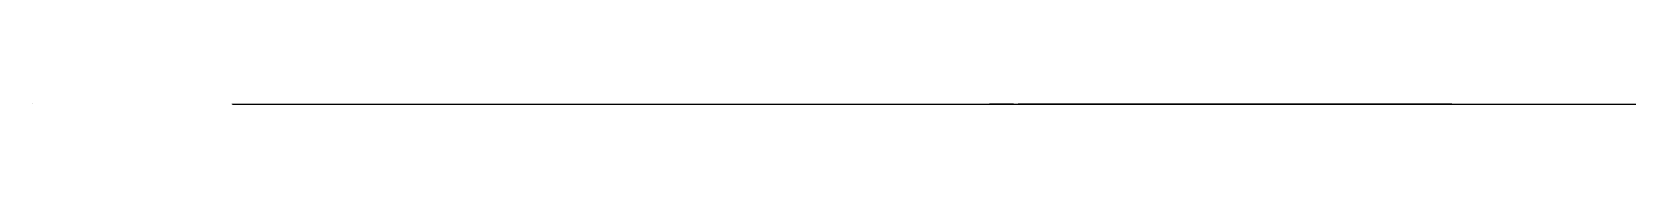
# Model space of a CAD drawing. Header units: metres. Extents: x -1 to 72750024, y 3999 to 4800.
# Drawn here: x 31950003 to 32350000, y 4479 to 4620 of the extents above; entities that cross this region are included whole.
import ezdxf

# ---------------------------------------------------------------- set-up
doc = ezdxf.new("R2010")
doc.units = ezdxf.units.M

msp = doc.modelspace()

# ---------------------------------------------------------------- linework, layer by layer
at = {"color": 7}
for p, q in [((31950003.013, 4620), (31950024.105, 4620)), ((31950003.013, 4620), (31950003.013, 4601.921)), ((31950024.105, 4601.921), (31950003.013, 4601.921)), ((31950006.026, 4613.974), (31950021.092, 4613.974)), ((31950024.105, 4620), (31950024.105, 4601.921)), ((32000000, 4620), (31999998.795, 4620)), ((32000000, 4592), (31999998.795, 4592)), ((32000000, 4564), (31999998.795, 4564)), ((32000000, 4536), (31999998.795, 4536)), ((32000000, 4508), (31999998.795, 4508)), ((32000000, 4480), (31999998.795, 4480)), ((32000000, 4614.4), (31999999.247, 4614.4)), ((32000000, 4608.8), (31999999.247, 4608.8)), ((32000000, 4603.2), (31999999.247, 4603.2)), ((32000000, 4597.6), (31999999.247, 4597.6)), ((32000000, 4586.4), (31999999.247, 4586.4)), ((32000000, 4580.8), (31999999.247, 4580.8)), ((32000000, 4575.2), (31999999.247, 4575.2)), ((32000000, 4569.6), (31999999.247, 4569.6)), ((32000000, 4558.4), (31999999.247, 4558.4)), ((32000000, 4552.8), (31999999.247, 4552.8)), ((32000000, 4547.2), (31999999.247, 4547.2)), ((32000000, 4541.6), (31999999.247, 4541.6)), ((32000000, 4530.4), (31999999.247, 4530.4)), ((32000000, 4524.8), (31999999.247, 4524.8)), ((32000000, 4519.2), (31999999.247, 4519.2)), ((32000000, 4513.6), (31999999.247, 4513.6)), ((32000000, 4502.4), (31999999.247, 4502.4)), ((32000000, 4496.8), (31999999.247, 4496.8)), ((32000000, 4491.2), (31999999.247, 4491.2)), ((32000000, 4485.6), (31999999.247, 4485.6)), ((32000000, 4480), (32000000, 4620)), ((32000000, 4480), (32350000, 4480)), ((32000000, 4480), (32000000, 4478.795)), ((32010000.001, 4480), (32010000.001, 4479.247)), ((32020000.002, 4480), (32020000.002, 4479.247)), ((32030000.003, 4480), (32030000.003, 4479.247)), ((32040000.003, 4480), (32040000.003, 4479.247)), ((32050000.001, 4480), (32050000.001, 4478.795)), ((32059999.998, 4480), (32059999.998, 4479.247)), ((32069999.996, 4480), (32069999.996, 4479.247)), ((32079999.993, 4480), (32079999.993, 4479.247)), ((32089999.991, 4480), (32089999.991, 4479.247)), ((32100000.002, 4480), (32100000.002, 4478.795)), ((32110000.006, 4480), (32110000.006, 4479.247)), ((32120000.01, 4480), (32120000.01, 4479.247)), ((32130000.015, 4480), (32130000.015, 4479.247)), ((32140000.019, 4480), (32140000.019, 4479.247)), ((32149999.996, 4480), (32149999.996, 4478.795)), ((32160000, 4480), (32160000, 4479.247)), ((32170000.005, 4480), (32170000.005, 4479.247)), ((32180000.009, 4480), (32180000.009, 4479.247)), ((32190000.013, 4480), (32190000.013, 4479.247)), ((32200000.004, 4480), (32200000.004, 4478.795)), ((32210000.008, 4480), (32210000.008, 4479.247)), ((32220000.012, 4480), (32220000.012, 4479.247)), ((32230000.003, 4480), (32230000.003, 4479.247)), ((32239999.994, 4480), (32239999.994, 4479.247)), ((32250000.012, 4480), (32250000.012, 4478.795)), ((32260000.002, 4480), (32260000.002, 4479.247)), ((32269999.993, 4480), (32269999.993, 4479.247)), ((32279999.984, 4480), (32279999.984, 4479.247)), ((32289999.975, 4480), (32289999.975, 4479.247)), ((32299999.992, 4480), (32299999.992, 4478.795)), ((32309999.983, 4480), (32309999.983, 4479.247)), ((32319999.974, 4480), (32319999.974, 4479.247)), ((32329999.964, 4480), (32329999.964, 4479.247)), ((32339999.955, 4480), (32339999.955, 4479.247)), ((32350000, 4480), (32350000, 4478.795))]:
    msp.add_line(p, q, dxfattribs=at)
at = {"color": 4}
for p, q in [((31950006.026, 4609.454), (31950021.092, 4609.454)), ((32029123.029, 4493.972), (32029535.18, 4490.656)), ((32029535.18, 4490.656), (32030291.539, 4490.698)), ((32030291.539, 4490.698), (32031835.641, 4491.091)), ((32031835.641, 4491.091), (32032714.801, 4489.948)), ((32032714.801, 4489.948), (32033108.559, 4490.047)), ((32033108.559, 4490.047), (32034772.469, 4490.321)), ((32034772.469, 4490.321), (32034810.09, 4490.341)), ((32034810.09, 4490.341), (32035017.629, 4490.353)), ((32035017.629, 4490.353), (32035061.359, 4491.282)), ((32035061.359, 4491.282), (32035269.77, 4490.46)), ((32035269.77, 4490.46), (32035896.75, 4490.329)), ((32035896.75, 4490.329), (32036399.84, 4490.844)), ((32036399.84, 4490.844), (32037373.859, 4491.378)), ((32037373.859, 4491.378), (32037744.641, 4490.468)), ((32037744.641, 4490.468), (32037826.031, 4491.227)), ((32037826.031, 4491.227), (32038190.531, 4491.529)), ((32038190.531, 4491.529), (32038389.578, 4491.052)), ((32038389.578, 4491.052), (32038403.559, 4490.569)), ((32038403.559, 4490.569), (32038489.609, 4491.071)), ((32038489.609, 4491.071), (32038846.422, 4491.634)), ((32038846.422, 4491.634), (32039040.379, 4491.41)), ((32039040.379, 4491.41), (32039299.371, 4491.547)), ((32039299.371, 4491.547), (32039802.66, 4489.788)), ((32039802.66, 4489.788), (32040044.871, 4489.971)), ((32040044.871, 4489.971), (32040138.449, 4490.523)), ((32040138.449, 4490.523), (32040203.578, 4490.057)), ((32040203.578, 4490.057), (32040255.051, 4490.64)), ((32040255.051, 4490.64), (32040274.211, 4490.692)), ((32040274.211, 4490.692), (32040284.891, 4490.45)), ((32040284.891, 4490.45), (32040428.781, 4490.228)), ((32040428.781, 4490.228), (32040823.352, 4490.206)), ((32040823.352, 4490.206), (32041033.23, 4490.125)), ((32041033.23, 4490.125), (32041408.059, 4490.751)), ((32041408.059, 4490.751), (32041673.961, 4491.036)), ((32041673.961, 4491.036), (32042972.559, 4490.332)), ((32042972.559, 4490.332), (32043071.27, 4490.923)), ((32043071.27, 4490.923), (32043600.289, 4490.455)), ((32043600.289, 4490.455), (32043607.23, 4491.083)), ((32043607.23, 4491.083), (32043645.34, 4490.826)), ((32043645.34, 4490.826), (32043688.109, 4490.321)), ((32043688.109, 4490.321), (32043784.82, 4490.067)), ((32043784.82, 4490.067), (32043812.699, 4490.184)), ((32043812.699, 4490.184), (32043840.891, 4489.989)), ((32043840.891, 4489.989), (32043948.711, 4490.747)), ((32043948.711, 4490.747), (32043960.109, 4490.089)), ((32043960.109, 4490.089), (32043963.512, 4489.944)), ((32043963.512, 4489.944), (32044215.281, 4490.18)), ((32044215.281, 4490.18), (32044278.379, 4490.927)), ((32044278.379, 4490.927), (32044598.57, 4490.848)), ((32044598.57, 4490.848), (32044695.129, 4490.168)), ((32044695.129, 4490.168), (32046090.801, 4490.235)), ((32046090.801, 4490.235), (32047635.66, 4490.45)), ((32047635.66, 4490.45), (32048765.75, 4490.182)), ((32048765.75, 4490.182), (32049485.18, 4490.506)), ((32049485.18, 4490.506), (32050159.961, 4490.768)), ((32050159.961, 4490.768), (32050347.602, 4490.378)), ((32050347.602, 4490.378), (32051070.98, 4490.549)), ((32051070.98, 4490.549), (32051520.59, 4490.572)), ((32051520.59, 4490.572), (32051599.129, 4490.592)), ((32051599.129, 4490.592), (32051647.738, 4491.127)), ((32051647.738, 4491.127), (32052068.211, 4490.96)), ((32052068.211, 4490.96), (32052121.238, 4490.478)), ((32052121.238, 4490.478), (32052264.238, 4490.479)), ((32052264.238, 4490.479), (32052488.02, 4490.811)), ((32052488.02, 4490.811), (32052678.672, 4490.741)), ((32052678.672, 4490.741), (32052761.488, 4490.705)), ((32052761.488, 4490.705), (32052940.449, 4490.504)), ((32052940.449, 4490.504), (32053049.84, 4490.745)), ((32053049.84, 4490.745), (32053521.441, 4490.661)), ((32053521.441, 4490.661), (32053780.051, 4490.282)), ((32053780.051, 4490.282), (32053861.539, 4490.767)), ((32053861.539, 4490.767), (32054018.359, 4490.698)), ((32054018.359, 4490.698), (32054274.75, 4490.78)), ((32054274.75, 4490.78), (32054508.891, 4491.189)), ((32054508.891, 4491.189), (32054516.09, 4491.035)), ((32054516.09, 4491.035), (32054553.922, 4491.093)), ((32054553.922, 4491.093), (32054605.859, 4491.099)), ((32054605.859, 4491.099), (32054612.781, 4490.104)), ((32054612.781, 4490.104), (32054627.488, 4491.053)), ((32054627.488, 4491.053), (32054762.461, 4491.042)), ((32054762.461, 4491.042), (32054769.281, 4489.881)), ((32054769.281, 4489.881), (32055033.43, 4490.549)), ((32055033.43, 4490.549), (32055229.66, 4490.117)), ((32055229.66, 4490.117), (32055536.078, 4489.818)), ((32055536.078, 4489.818), (32056146.52, 4490.795)), ((32056146.52, 4490.795), (32056620.398, 4490.853)), ((32056620.398, 4490.853), (32056715.27, 4491.305)), ((32056715.27, 4491.305), (32056944.859, 4489.574)), ((32056944.859, 4489.574), (32057143.73, 4489.683)), ((32057143.73, 4489.683), (32057447.352, 4489.821)), ((32057447.352, 4489.821), (32057591.309, 4490.716)), ((32057591.309, 4490.716), (32057736.699, 4489.884)), ((32057736.699, 4489.884), (32057976.738, 4489.849)), ((32057976.738, 4489.849), (32058319.711, 4490.252)), ((32058319.711, 4490.252), (32058362.891, 4491.331)), ((32058362.891, 4491.331), (32058525.949, 4489.851)), ((32058525.949, 4489.851), (32058896.691, 4490.739)), ((32058896.691, 4490.739), (32059586.129, 4490.655)), ((32059586.129, 4490.655), (32059764.461, 4490.258)), ((32059764.461, 4490.258), (32060017.449, 4490.583)), ((32060017.449, 4490.583), (32060130.789, 4490.533)), ((32060130.789, 4490.533), (32060353.09, 4490.34)), ((32060353.09, 4490.34), (32060542.93, 4490.562)), ((32060542.93, 4490.562), (32061350.391, 4489.23)), ((32061350.391, 4489.23), (32061666.859, 4489.41)), ((32061666.859, 4489.41), (32061790.102, 4489.46)), ((32061790.102, 4489.46), (32063039.551, 4490.649)), ((32063039.551, 4490.649), (32063067.93, 4488.889)), ((32063067.93, 4488.889), (32063439.781, 4489.099)), ((32063439.781, 4489.099), (32063813.352, 4488.961)), ((32063813.352, 4488.961), (32064283.641, 4489.79)), ((32064283.641, 4489.79), (32064434.73, 4489.329)), ((32064434.73, 4489.329), (32064558.602, 4489.559)), ((32064558.602, 4489.559), (32065456.488, 4491.093)), ((32065456.488, 4491.093), (32065859.883, 4489.038)), ((32065859.883, 4489.038), (32066080.797, 4489.123)), ((32066080.797, 4489.123), (32066833.242, 4489.609)), ((32066833.242, 4489.609), (32067090.273, 4491.141)), ((32067090.273, 4491.141), (32067579.313, 4489.299)), ((32067579.313, 4489.299), (32067710.43, 4490.642)), ((32067710.43, 4490.642), (32067841.977, 4488.852)), ((32067841.977, 4488.852), (32068309.883, 4490.855)), ((32068309.883, 4490.855), (32068716.602, 4490.806)), ((32068716.602, 4490.806), (32068730.5, 4491.021)), ((32068730.5, 4491.021), (32069056.359, 4489.249)), ((32069056.359, 4489.249), (32069093.133, 4490.864)), ((32069093.133, 4490.864), (32069209.297, 4489.661)), ((32069209.297, 4489.661), (32069936.398, 4490.115)), ((32069936.398, 4490.115), (32069965.25, 4488.899)), ((32069965.25, 4488.899), (32070874.508, 4490.957)), ((32070874.508, 4490.957), (32070977.773, 4491.114)), ((32070977.773, 4491.114), (32071990.977, 4489.234)), ((32071990.977, 4489.234), (32072849.109, 4489.198)), ((32072849.109, 4489.198), (32073427.852, 4489.09)), ((32073427.852, 4489.09), (32073471.508, 4489.031)), ((32073471.508, 4489.031), (32073979.727, 4488.467)), ((32073979.727, 4488.467), (32074094.641, 4490.257)), ((32074094.641, 4490.257), (32074851.969, 4488.948)), ((32074851.969, 4488.948), (32075355.703, 4488.643)), ((32075355.703, 4488.643), (32075555.977, 4489.262)), ((32075555.977, 4489.262), (32075746.508, 4489.25)), ((32075746.508, 4489.25), (32075833.406, 4488.521)), ((32075833.406, 4488.521), (32076224.977, 4488.925)), ((32076224.977, 4488.925), (32076581.289, 4489.333)), ((32076581.289, 4489.333), (32078062.109, 4489.822)), ((32078062.109, 4489.822), (32078183.797, 4491.202)), ((32078183.797, 4491.202), (32078268.047, 4490.775)), ((32078268.047, 4490.775), (32078602.406, 4488.629)), ((32078602.406, 4488.629), (32078724.656, 4488.615)), ((32078724.656, 4488.615), (32078849.078, 4488.961)), ((32078849.078, 4488.961), (32079257.617, 4489.782)), ((32079257.617, 4489.782), (32079259.477, 4489.524)), ((32079259.477, 4489.524), (32079329.477, 4488.698)), ((32079329.477, 4488.698), (32079452.773, 4491.286)), ((32079452.773, 4491.286), (32080370.773, 4488.946)), ((32080370.773, 4488.946), (32080720.672, 4490.732)), ((32080720.672, 4490.732), (32081055.844, 4488.58)), ((32081055.844, 4488.58), (32081834.57, 4489.651)), ((32081834.57, 4489.651), (32081970.039, 4490.309)), ((32081970.039, 4490.309), (32082002.008, 4488.764)), ((32082002.008, 4488.764), (32082627.344, 4491.275)), ((32082627.344, 4491.275), (32082924.68, 4488.873)), ((32082924.68, 4488.873), (32083823.898, 4489.442)), ((32083823.898, 4489.442), (32083834.047, 4491.373)), ((32083834.047, 4491.373), (32084006.453, 4490.179)), ((32084006.453, 4490.179), (32084059.18, 4490.92)), ((32084059.18, 4490.92), (32084265.602, 4489.832)), ((32084265.602, 4489.832), (32084490.047, 4489.729)), ((32084490.047, 4489.729), (32084611.633, 4489.713)), ((32084611.633, 4489.713), (32084738.859, 4490.341)), ((32084738.859, 4490.341), (32084960.906, 4490.733)), ((32084960.906, 4490.733), (32085080.672, 4490.463)), ((32085080.672, 4490.463), (32085123.727, 4490.769)), ((32085123.727, 4490.769), (32085257.609, 4491.105)), ((32085257.609, 4491.105), (32085774.992, 4490.857)), ((32085774.992, 4490.857), (32085922.961, 4490.778)), ((32085922.961, 4490.778), (32086028.813, 4491.131)), ((32086028.813, 4491.131), (32086056.961, 4490.902)), ((32086056.961, 4490.902), (32086171.383, 4490.759)), ((32086171.383, 4490.759), (32086266.688, 4491.928)), ((32086266.688, 4491.928), (32086330.07, 4491.284)), ((32086330.07, 4491.284), (32086466.063, 4491.426)), ((32086466.063, 4491.426), (32086487.68, 4491.218)), ((32086487.68, 4491.218), (32087431.477, 4491.825)), ((32087431.477, 4491.825), (32087700.523, 4491.875)), ((32087700.523, 4491.875), (32087764.172, 4492.007)), ((32087764.172, 4492.007), (32088302.641, 4492.436)), ((32088302.641, 4492.436), (32088369.422, 4491.955)), ((32088369.422, 4491.955), (32088639.109, 4492.543)), ((32088639.109, 4492.543), (32088923.094, 4492.416)), ((32088923.094, 4492.416), (32089132.453, 4492.88)), ((32089132.453, 4492.88), (32090360.094, 4492.879)), ((32090360.094, 4492.879), (32091717.094, 4493.6)), ((32091717.094, 4493.6), (32091986.867, 4493.744)), ((32091986.867, 4493.744), (32092110.523, 4494.088)), ((32092110.523, 4494.088), (32092189.594, 4494.398)), ((32092189.594, 4494.398), (32092265.43, 4494.272)), ((32092265.43, 4494.272), (32092484.797, 4494.605)), ((32092484.797, 4494.605), (32092621.742, 4494.446)), ((32092621.742, 4494.446), (32092705.953, 4494.731)), ((32092705.953, 4494.731), (32092735.227, 4494.523)), ((32092735.227, 4494.523), (32093145.656, 4495.062)), ((32093145.656, 4495.062), (32093482.102, 4494.756)), ((32093482.102, 4494.756), (32093756.391, 4494.939)), ((32093756.391, 4494.939), (32093980.844, 4494.921)), ((32093980.844, 4494.921), (32094196.469, 4495.509)), ((32094196.469, 4495.509), (32094272.742, 4495.189)), ((32094272.742, 4495.189), (32094377.406, 4495.616)), ((32094377.406, 4495.616), (32094722.844, 4495.646)), ((32094722.844, 4495.646), (32094773.68, 4495.764)), ((32094773.68, 4495.764), (32094797.5, 4495.598)), ((32094797.5, 4495.598), (32094969.25, 4495.76)), ((32094969.25, 4495.76), (32094993.313, 4495.745)), ((32094993.313, 4495.745), (32095232.32, 4496.017)), ((32095232.32, 4496.017), (32096181.602, 4496.517)), ((32096181.602, 4496.517), (32096199.789, 4496.248)), ((32096199.789, 4496.248), (32096783.977, 4496.889)), ((32096783.977, 4496.889), (32096928.258, 4496.593)), ((32096928.258, 4496.593), (32096933.344, 4496.776)), ((32096933.344, 4496.776), (32096933.68, 4496.585)), ((32096933.68, 4496.585), (32097306.852, 4496.693)), ((32097306.852, 4496.693), (32097330.273, 4496.904)), ((32097330.273, 4496.904), (32097331.398, 4496.893)), ((32097331.398, 4496.893), (32097359.391, 4496.866)), ((32097359.391, 4496.866), (32097545.969, 4496.978)), ((32097545.969, 4496.978), (32097743.203, 4496.736)), ((32097743.203, 4496.736), (32098011.156, 4497.121)), ((32098011.156, 4497.121), (32098544.094, 4497.726)), ((32098544.094, 4497.726), (32098767.57, 4497.714)), ((32098767.57, 4497.714), (32099228.242, 4497.892)), ((32099228.242, 4497.892), (32100091.203, 4498.357)), ((32100091.203, 4498.357), (32100506.898, 4498.302)), ((32100506.898, 4498.302), (32100585.5, 4498.698)), ((32100585.5, 4498.698), (32100862.5, 4498.704)), ((32100862.5, 4498.704), (32100918.5, 4498.809)), ((32100918.5, 4498.809), (32101074.297, 4498.601)), ((32101074.297, 4498.601), (32101358.898, 4499.059)), ((32101358.898, 4499.059), (32101549.602, 4499.403)), ((32101549.602, 4499.403), (32101625.203, 4499.153)), ((32101625.203, 4499.153), (32101908.703, 4499.035)), ((32101908.703, 4499.035), (32102132.703, 4499.194)), ((32102132.703, 4499.194), (32102433.797, 4499.583)), ((32102433.797, 4499.583), (32102568.102, 4499.968)), ((32102568.102, 4499.968), (32103212, 4499.702)), ((32103212, 4499.702), (32103342.797, 4499.743)), ((32103342.797, 4499.743), (32103737.602, 4500.063)), ((32103737.602, 4500.063), (32104106, 4500.348)), ((32104106, 4500.348), (32104313.602, 4500.104)), ((32104313.602, 4500.104), (32104555.203, 4500.638)), ((32104555.203, 4500.638), (32104893.102, 4500.884)), ((32104893.102, 4500.884), (32105442.102, 4501.119)), ((32105442.102, 4501.119), (32105537.398, 4501.049)), ((32105537.398, 4501.049), (32105577.602, 4501.07)), ((32105577.602, 4501.07), (32105994, 4501.209)), ((32105994, 4501.209), (32106220.703, 4501.281)), ((32106220.703, 4501.281), (32106787, 4501.634)), ((32106787, 4501.634), (32106851.398, 4502.053)), ((32106851.398, 4502.053), (32106894.297, 4501.961)), ((32106894.297, 4501.961), (32107560.203, 4502.407)), ((32107560.203, 4502.407), (32107602.602, 4502.224)), ((32107602.602, 4502.224), (32107706.797, 4502.334)), ((32107706.797, 4502.334), (32107777.703, 4502.165)), ((32107777.703, 4502.165), (32107967.203, 4502.254)), ((32107967.203, 4502.254), (32108031.898, 4502.425)), ((32108031.898, 4502.425), (32108053.703, 4502.274)), ((32108053.703, 4502.274), (32108073, 4502.368)), ((32108073, 4502.368), (32108085.203, 4502.365)), ((32108085.203, 4502.365), (32108250.898, 4502.519)), ((32108250.898, 4502.519), (32108315.102, 4502.792)), ((32108315.102, 4502.792), (32108707.898, 4502.856)), ((32108707.898, 4502.856), (32108723.398, 4502.746)), ((32108723.398, 4502.746), (32108991.602, 4503.083)), ((32108991.602, 4503.083), (32109110.102, 4502.722)), ((32109110.102, 4502.722), (32109506.703, 4503.163)), ((32109506.703, 4503.163), (32109794.602, 4503.507)), ((32109794.602, 4503.507), (32109825.602, 4503.191)), ((32109825.602, 4503.191), (32109881.398, 4503.102)), ((32109881.398, 4503.102), (32109995.703, 4503.158)), ((32109995.703, 4503.158), (32110561.297, 4503.924)), ((32110561.297, 4503.924), (32110712.703, 4503.595)), ((32110712.703, 4503.595), (32110872.5, 4503.822)), ((32110872.5, 4503.822), (32111276.898, 4504.243)), ((32111276.898, 4504.243), (32112034.797, 4504.186)), ((32112034.797, 4504.186), (32112209.703, 4504.46)), ((32112209.703, 4504.46), (32112437, 4504.57)), ((32112437, 4504.57), (32112864.102, 4504.726)), ((32112864.102, 4504.726), (32113251.102, 4504.833)), ((32113251.102, 4504.833), (32113252.602, 4504.89)), ((32113252.602, 4504.89), (32113281.703, 4505.085)), ((32113281.703, 4505.085), (32113509.102, 4505.22)), ((32113509.102, 4505.22), (32113821.398, 4505.192)), ((32113821.398, 4505.192), (32114227.898, 4505.302)), ((32114227.898, 4505.302), (32114711, 4505.738)), ((32114711, 4505.738), (32114770.797, 4505.639)), ((32114770.797, 4505.639), (32115427.5, 4506.041)), ((32115427.5, 4506.041), (32115784.898, 4506.306)), ((32115784.898, 4506.306), (32116367.102, 4506.373)), ((32116367.102, 4506.373), (32117060.703, 4506.917)), ((32117060.703, 4506.917), (32117687.102, 4507.276)), ((32117687.102, 4507.276), (32118042.102, 4507.288)), ((32118042.102, 4507.288), (32118360.297, 4508.108)), ((32118360.297, 4508.108), (32118776.203, 4507.978)), ((32118776.203, 4507.978), (32119063.297, 4507.8)), ((32119063.297, 4507.8), (32119261.703, 4507.74)), ((32119261.703, 4507.74), (32120048.703, 4508.327)), ((32120048.703, 4508.327), (32120086.102, 4508.492)), ((32120086.102, 4508.492), (32120504.398, 4508.438)), ((32120504.398, 4508.438), (32120521.602, 4508.52)), ((32120521.602, 4508.52), (32120797.398, 4508.425)), ((32120797.398, 4508.425), (32120838.602, 4508.483)), ((32120838.602, 4508.483), (32121164.898, 4508.565)), ((32121164.898, 4508.565), (32121333.102, 4508.848)), ((32121333.102, 4508.848), (32121400.102, 4508.902)), ((32121400.102, 4508.902), (32121404.102, 4509.193)), ((32121404.102, 4509.193), (32121480, 4509.002)), ((32121480, 4509.002), (32121719, 4508.959)), ((32121719, 4508.959), (32121784.297, 4509.05)), ((32121784.297, 4509.05), (32121997.398, 4509.28)), ((32121997.398, 4509.28), (32122064.797, 4509.502)), ((32122064.797, 4509.502), (32122243.297, 4509.485)), ((32122243.297, 4509.485), (32122305.203, 4509.692)), ((32122305.203, 4509.692), (32122343.5, 4509.742)), ((32122343.5, 4509.742), (32122541.703, 4509.725)), ((32122541.703, 4509.725), (32122748.398, 4509.474)), ((32122748.398, 4509.474), (32122914.602, 4509.657)), ((32122914.602, 4509.657), (32123136, 4509.818)), ((32123136, 4509.818), (32123195.797, 4509.896)), ((32123195.797, 4509.896), (32123483, 4509.928)), ((32123483, 4509.928), (32123680.297, 4510.409)), ((32123680.297, 4510.409), (32124301, 4510.643)), ((32124301, 4510.643), (32124384.602, 4510.423)), ((32124384.602, 4510.423), (32124625.703, 4510.906)), ((32124625.703, 4510.906), (32124677.602, 4510.329)), ((32124677.602, 4510.329), (32124724.398, 4511.158)), ((32124724.398, 4511.158), (32125134.297, 4510.906)), ((32125134.297, 4510.906), (32125537.602, 4511.081)), ((32125537.602, 4511.081), (32125705.898, 4511.46)), ((32125705.898, 4511.46), (32125866.703, 4511.674)), ((32125866.703, 4511.674), (32126444.102, 4512.611)), ((32126444.102, 4512.611), (32126645.797, 4512.332)), ((32126645.797, 4512.332), (32126658.398, 4512.424)), ((32126658.398, 4512.424), (32127269.297, 4512.474)), ((32127269.297, 4512.474), (32127498, 4512.425)), ((32127498, 4512.425), (32127669.602, 4512.517)), ((32127669.602, 4512.517), (32127708.398, 4512.863)), ((32127708.398, 4512.863), (32128066.602, 4512.489)), ((32128066.602, 4512.489), (32128111.797, 4513.665)), ((32128111.797, 4513.665), (32129580.5, 4514.652)), ((32129580.5, 4514.652), (32129649.602, 4513.166)), ((32129649.602, 4513.166), (32130022.797, 4514.218)), ((32130022.797, 4514.218), (32130208.797, 4514.507)), ((32130208.797, 4514.507), (32130656, 4514.678)), ((32130656, 4514.678), (32130833.898, 4516.064)), ((32130833.898, 4516.064), (32131039.5, 4514.711)), ((32131039.5, 4514.711), (32132139.703, 4515.848)), ((32132139.703, 4515.848), (32132150.906, 4515.663)), ((32132150.906, 4515.663), (32132557.797, 4514.823)), ((32132557.797, 4514.823), (32132615.703, 4516.772)), ((32132615.703, 4516.772), (32132688.406, 4516.876)), ((32132688.406, 4516.876), (32132766.203, 4515.762)), ((32132766.203, 4515.762), (32133093.203, 4515.326)), ((32133093.203, 4515.326), (32134052.203, 4517.899)), ((32134052.203, 4517.899), (32134890.203, 4517.531)), ((32134890.203, 4517.531), (32135505.094, 4517.208)), ((32135505.094, 4517.208), (32137081.094, 4518.481)), ((32137081.094, 4518.481), (32137452.297, 4517.193)), ((32137452.297, 4517.193), (32137587.094, 4520.554)), ((32137587.094, 4520.554), (32138416.5, 4521.106)), ((32138416.5, 4521.106), (32139032, 4520.84)), ((32139032, 4520.84), (32140290.5, 4521.975)), ((32140290.5, 4521.975), (32142525.703, 4520.444)), ((32142525.703, 4520.444), (32143875.906, 4520.77)), ((32143875.906, 4520.77), (32145051.203, 4524.085)), ((32145051.203, 4524.085), (32145293.594, 4522.453)), ((32145293.594, 4522.453), (32145927.5, 4525.869)), ((32145927.5, 4525.869), (32146898.406, 4526.466)), ((32146898.406, 4526.466), (32147137.906, 4526.227)), ((32147137.906, 4526.227), (32147746.203, 4521.91)), ((32147746.203, 4521.91), (32148087.297, 4525.461)), ((32148087.297, 4525.461), (32148732.297, 4525.227)), ((32148732.297, 4525.227), (32150444.594, 4527.185)), ((32150444.594, 4527.185), (32151355.797, 4528.139)), ((32151355.797, 4528.139), (32153766.297, 4528.491)), ((32153766.297, 4528.491), (32154067.703, 4527.343)), ((32154067.703, 4527.343), (32154787.5, 4530.75)), ((32154787.5, 4530.75), (32155254, 4530.62)), ((32155254, 4530.62), (32155320.906, 4531.464)), ((32155320.906, 4531.464), (32156323.594, 4532.024)), ((32156323.594, 4532.024), (32157663.5, 4529.169)), ((32157663.5, 4529.169), (32160521.297, 4533.057)), ((32160521.297, 4533.057), (32160685.5, 4533)), ((32160685.5, 4533), (32161047.5, 4533.426)), ((32161047.5, 4533.426), (32161200.297, 4533.694)), ((32161200.297, 4533.694), (32161822.594, 4534.012)), ((32161822.594, 4534.012), (32162255.797, 4532.769)), ((32162255.797, 4532.769), (32162667.406, 4534.965)), ((32162667.406, 4534.965), (32162771, 4532.858)), ((32162771, 4532.858), (32163469.797, 4535.137)), ((32163469.797, 4535.137), (32164497.594, 4534.678)), ((32164497.594, 4534.678), (32164892.594, 4534.973)), ((32164892.594, 4534.973), (32165065.594, 4536.819)), ((32165065.594, 4536.819), (32165346.406, 4537.064)), ((32165346.406, 4537.064), (32166221.5, 4536.765)), ((32166221.5, 4536.765), (32166731, 4535.023)), ((32166731, 4535.023), (32168727.297, 4537.703)), ((32168727.297, 4537.703), (32168917.5, 4536.828)), ((32168917.5, 4536.828), (32169281.703, 4537.89)), ((32169281.703, 4537.89), (32169309.406, 4538.586)), ((32169309.406, 4538.586), (32169398.406, 4537.996)), ((32169398.406, 4537.996), (32170195.203, 4538.141)), ((32170195.203, 4538.141), (32170314, 4537.804)), ((32170314, 4537.804), (32172254.797, 4538.479)), ((32172254.797, 4538.479), (32173327.406, 4541.492)), ((32173327.406, 4541.492), (32173416.203, 4540.885)), ((32173416.203, 4540.885), (32173564.5, 4541.126)), ((32173564.5, 4541.126), (32173754.203, 4536.731)), ((32173754.203, 4536.731), (32174165.203, 4540.01)), ((32174165.203, 4540.01), (32178072.594, 4543.204)), ((32178072.594, 4543.204), (32179068.797, 4543.678)), ((32179068.797, 4543.678), (32179128.906, 4543.982)), ((32179128.906, 4543.982), (32179169.297, 4543.533)), ((32179169.297, 4543.533), (32179227.094, 4542.764)), ((32179227.094, 4542.764), (32180943, 4544.241)), ((32180943, 4544.241), (32181285.406, 4544.541)), ((32181285.406, 4544.541), (32181290.594, 4545.825)), ((32181290.594, 4545.825), (32181363.297, 4544.622)), ((32181363.297, 4544.622), (32181508.5, 4544.29)), ((32181508.5, 4544.29), (32182654.797, 4546.123)), ((32182654.797, 4546.123), (32186145, 4545.273)), ((32186145, 4545.273), (32187811.297, 4548.795)), ((32187811.297, 4548.795), (32188805.797, 4549.764)), ((32188805.797, 4549.764), (32192284.094, 4550.924)), ((32192284.094, 4550.924), (32194703.703, 4552.119)), ((32194703.703, 4552.119), (32194733.406, 4548.719)), ((32194733.406, 4548.719), (32195906.297, 4553.416)), ((32195906.297, 4553.416), (32196358.5, 4553.132)), ((32196358.5, 4553.132), (32199456, 4554.944)), ((32199456, 4554.944), (32200148.094, 4552.661)), ((32200148.094, 4552.661), (32200168.297, 4554.898)), ((32200168.297, 4554.898), (32200501.906, 4554.792)), ((32200501.906, 4554.792), (32201808.906, 4555.873)), ((32201808.906, 4555.873), (32202408.406, 4556.664)), ((32202408.406, 4556.664), (32203297.797, 4555.928)), ((32203297.797, 4555.928), (32203860.094, 4557.142)), ((32203860.094, 4557.142), (32204765.703, 4557.284)), ((32204765.703, 4557.284), (32205807.297, 4557.209)), ((32205807.297, 4557.209), (32207026.797, 4556.076)), ((32207026.797, 4556.076), (32207349.094, 4558.064)), ((32207349.094, 4558.064), (32207447.594, 4558.398)), ((32207447.594, 4558.398), (32207728, 4559.047)), ((32207728, 4559.047), (32208130.297, 4559.455)), ((32208130.297, 4559.455), (32208270.5, 4557.49)), ((32208270.5, 4557.49), (32208957, 4558.856)), ((32208957, 4558.856), (32209076.797, 4558.763)), ((32209076.797, 4558.763), (32211245.203, 4560.799)), ((32211245.203, 4560.799), (32211726.797, 4559.47)), ((32211726.797, 4559.47), (32212026.203, 4560.311)), ((32212026.203, 4560.311), (32212584.703, 4560.443)), ((32212584.703, 4560.443), (32212818.906, 4560.772)), ((32212818.906, 4560.772), (32213072.406, 4561.837)), ((32213072.406, 4561.837), (32214636.203, 4562.44)), ((32214636.203, 4562.44), (32217262.703, 4563.854)), ((32217262.703, 4563.854), (32217356.594, 4562.696)), ((32217356.594, 4562.696), (32217529.297, 4563.85)), ((32217529.297, 4563.85), (32219972.906, 4563.609)), ((32219972.906, 4563.609), (32220264.406, 4565.194)), ((32220264.406, 4565.194), (32220839.5, 4565.593)), ((32220839.5, 4565.593), (32222922.906, 4566.497)), ((32222922.906, 4566.497), (32223533.5, 4566.636)), ((32223533.5, 4566.636), (32223608.406, 4565.594)), ((32223608.406, 4565.594), (32224062.297, 4567.187)), ((32224062.297, 4567.187), (32224961.203, 4567.485)), ((32224961.203, 4567.485), (32225595.906, 4567.186)), ((32225595.906, 4567.186), (32225611.594, 4567.758)), ((32225611.594, 4567.758), (32227408.797, 4568.819)), ((32227408.797, 4568.819), (32227734.797, 4568.793)), ((32227734.797, 4568.793), (32227892.203, 4568.776)), ((32227892.203, 4568.776), (32229026.594, 4568.312)), ((32229026.594, 4568.312), (32229467.594, 4569.465)), ((32229467.594, 4569.465), (32230040.5, 4568.28)), ((32230040.5, 4568.28), (32230379.906, 4569.891)), ((32230379.906, 4569.891), (32230498.406, 4569.897)), ((32230498.406, 4569.897), (32230709, 4570.042)), ((32230709, 4570.042), (32230804.906, 4570.503)), ((32230804.906, 4570.503), (32231204, 4570.396)), ((32231204, 4570.396), (32231950, 4570.029)), ((32231950, 4570.029), (32231976, 4570.404)), ((32231976, 4570.404), (32232248, 4571.051)), ((32232248, 4571.051), (32233043.297, 4570.064)), ((32233043.297, 4570.064), (32234200.203, 4572.217)), ((32234200.203, 4572.217), (32235068.094, 4572.446)), ((32235068.094, 4572.446), (32237250.906, 4572)), ((32237250.906, 4572), (32237411.594, 4574.063)), ((32237411.594, 4574.063), (32239278.297, 4574.061)), ((32239278.297, 4574.061), (32240740.906, 4574.121)), ((32240740.906, 4574.121), (32242694.906, 4576.926)), ((32242694.906, 4576.926), (32246552.297, 4576.002)), ((32246552.297, 4576.002), (32250343.797, 4580.822)), ((32250343.797, 4580.822), (32255424.406, 4580.312)), ((32255424.406, 4580.312), (32260174.297, 4585.539)), ((32260174.297, 4585.539), (32263510.906, 4584.235)), ((32263510.906, 4584.235), (32267228.5, 4587.176)), ((32267228.5, 4587.176), (32267424.188, 4587.356)), ((32267424.188, 4587.356), (32267788.688, 4586.67)), ((32267788.688, 4586.67), (32268522.906, 4587.709)), ((32268522.906, 4587.709), (32268926.594, 4587.623)), ((32268926.594, 4587.623), (32270814.594, 4588.365)), ((32270814.594, 4588.365), (32270907.813, 4590.508)), ((32270907.813, 4590.508), (32279617.188, 4591.797)), ((32279617.188, 4591.797), (32281395.688, 4595.308)), ((32281395.688, 4595.308), (32289760.5, 4596.279)), ((32289760.5, 4596.279), (32291561.688, 4599.692)), ((32291561.688, 4599.692), (32298459.594, 4600.388)), ((32298459.594, 4600.388), (32299533.688, 4602.802)), ((32299533.688, 4602.802), (32303690.813, 4603.312)), ((32303690.813, 4603.312), (32303789.406, 4604.109)), ((32303789.406, 4604.109), (32304086.188, 4604.135))]:
    msp.add_line(p, q, dxfattribs=at)

doc.saveas('drawing.dxf')
